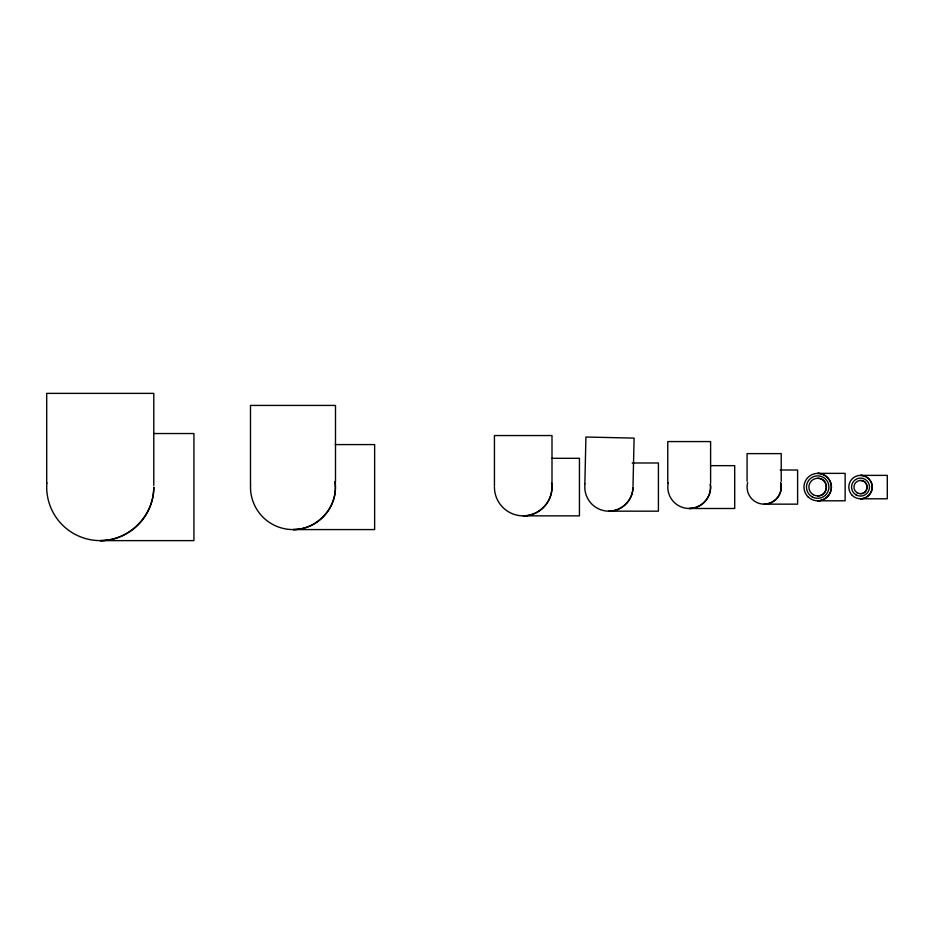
<?xml version="1.0" encoding="UTF-8"?>
<svg xmlns="http://www.w3.org/2000/svg" width="934" height="934" viewBox="0 0 934 934"><rect width="100%" height="100%" fill="white"/><g stroke="black" fill="none" stroke-linecap="round" stroke-linejoin="round"><path stroke-width="1.4" d="M584.859 483.66L585.922 437.019L634.093 438.116L633.007 485.995M817.694 495.884C829.007 496.304 829.007 477.846 817.694 478.278M860.529 493.724C869.064 494.039 869.064 480.111 860.529 480.438M153.573 433.539L193.933 433.539L193.933 540.623L100.242 540.623C128.892 540.798 153.958 515.731 153.783 487.081A53.542 53.542 0 0 1 98.152 540.576A53.542 53.542 0 0 1 46.863 482.89M335.271 444.584L374.639 444.584L374.639 529.578L292.996 529.578C317.537 529.928 339.17 505.994 334.769 481.582M552.052 458.302L579.442 458.302L579.442 515.86L523.215 515.86C539.84 516.093 554.492 499.888 551.504 483.357M632.19 462.984L658.412 462.984L658.412 511.167L608.886 511.167C621.775 511.248 633.054 499.97 632.983 487.081A24.097 24.097 0 0 1 607.357 511.12A24.097 24.097 0 0 1 584.988 484.022M710.529 465.657L734.708 465.657L734.708 508.493L689.199 508.493C701.562 508.668 712.467 496.608 710.249 484.302M780.159 470.012L797.613 470.012L797.613 504.15L764.152 504.15A17.069 17.069 0 0 1 747.667 482.656M781.221 481.314L781.221 453.62L747.083 453.62L747.083 481.314M710.611 483.205L710.611 441.572L667.775 441.572L667.775 483.205M551.994 483.497L551.994 435.548L494.436 435.548L494.436 486.17M335.493 481.874L335.493 405.426L250.487 405.426L250.487 484.127M153.783 485.388L153.783 393.377L46.7 393.377L46.7 483.31M710.435 484.279A21.412 21.412 0 0 1 688.498 508.481A21.412 21.412 0 0 1 668.195 482.89M551.749 483.322A28.779 28.779 0 0 1 525.106 515.79A28.779 28.779 0 0 1 494.436 487.081M335.131 481.535A42.497 42.497 0 0 1 294.385 529.555A42.497 42.497 0 0 1 250.581 484.314M781.221 487.081C781.279 496.211 773.294 504.197 764.152 504.15A17.069 17.069 0 0 0 780.637 482.656L781.221 487.081M831.412 487.081C831.458 494.425 825.037 500.846 817.694 500.799L845.142 500.799L845.142 473.363L817.694 473.363C825.037 473.316 831.458 479.737 831.412 487.081M872.239 487.081C872.286 493.35 866.799 498.826 860.529 498.791L887.3 498.791L887.3 475.371L860.529 475.371C866.799 475.324 872.286 480.812 872.239 487.081M813.292 494.705A8.803 8.803 0 0 0 826.497 487.081A8.803 8.803 0 0 0 813.292 479.457A8.803 8.803 0 0 0 813.292 494.705M812.078 496.818A11.243 11.243 0 0 0 828.937 487.081A11.243 11.243 0 0 0 812.078 477.344A11.243 11.243 0 0 0 812.078 496.818M807.992 496.783A13.718 13.718 0 0 0 830.945 490.63A13.718 13.718 0 0 0 814.144 473.83A13.718 13.718 0 0 0 807.992 496.783M852.252 495.359A11.71 11.71 0 0 0 871.842 490.105A11.71 11.71 0 0 0 857.494 475.768A11.71 11.71 0 0 0 852.252 495.359M857.214 492.825A6.643 6.643 0 0 0 867.172 487.081A6.643 6.643 0 0 0 857.214 481.325A6.643 6.643 0 0 0 857.214 492.825M856.034 494.868A8.99 8.99 0 0 0 869.519 487.081A8.99 8.99 0 0 0 856.034 479.294A8.99 8.99 0 0 0 856.034 494.868"/></g></svg>
